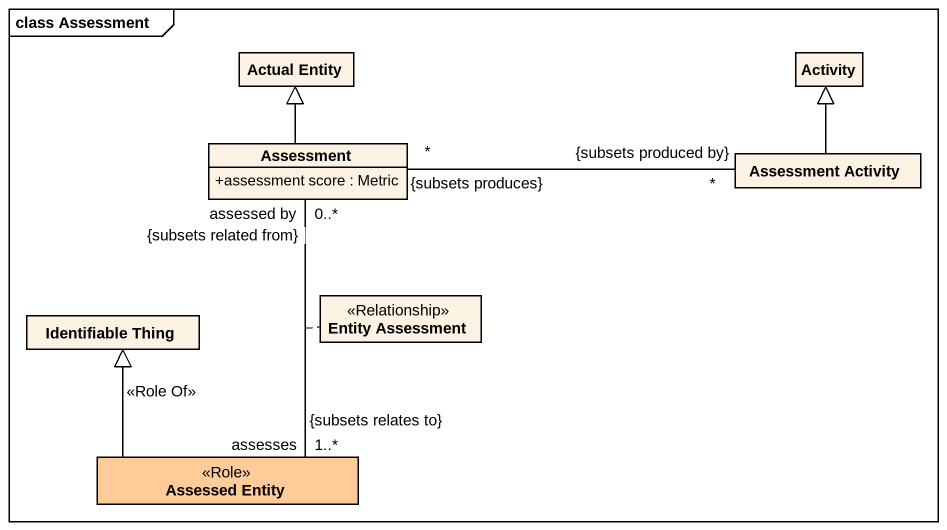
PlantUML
@startuml
mainframe class Assessment
hide circle
hide empty members
skinparam classAttributeIconSize 0
class "Actual Entity" as Actual_Entity
class Activity
class Assessment {
  +assessment score : Metric
}
class "Assessment Activity" as Assessment_Activity
class "Identifiable Thing" as Identifiable_Thing
class "Entity Assessment" as Entity_Assessment <<Relationship>>
class "Assessed Entity" as Assessed_Entity <<Role>> #FFCC99
Assessment -up-|> Actual_Entity
Assessment "assessed by\n0..*\n{subsets related from}" -- "assesses\n{subsets relates to}\n1..*" Assessed_Entity
(Assessment, Assessed_Entity) .. Entity_Assessment
Assessment_Activity -up-|> Activity
Assessment_Activity "*\n{subsets produced by}" -left- "*\n{subsets produces}" Assessment
Assessed_Entity -up-|> Identifiable_Thing : <<Role Of>>
@enduml
